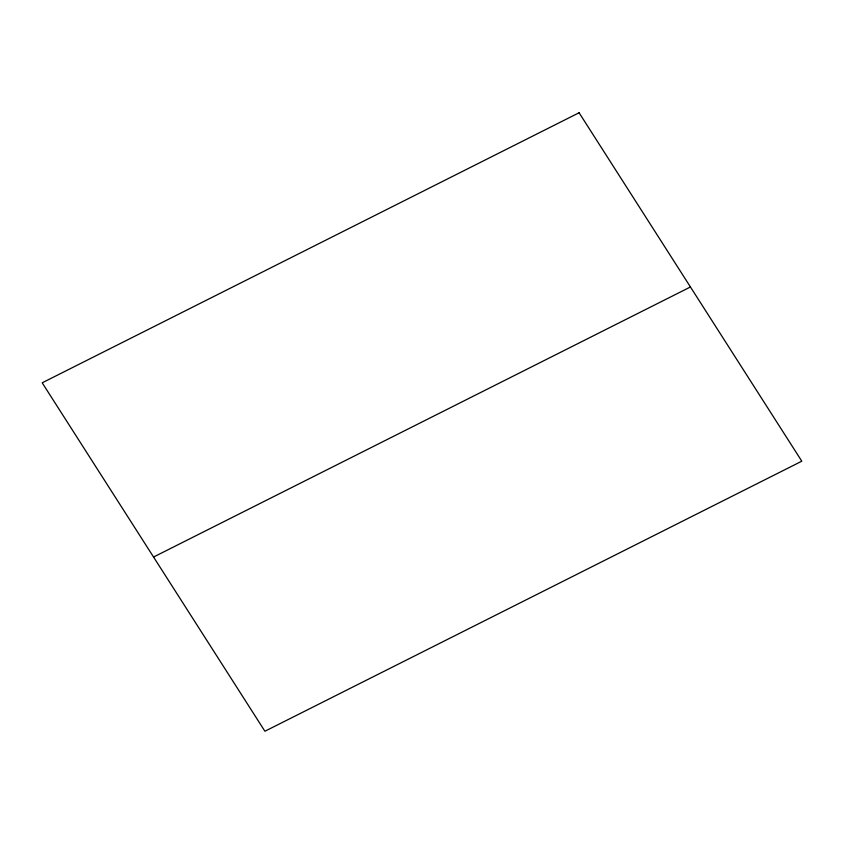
<?xml version="1.0" encoding="UTF-8"?>
<svg xmlns="http://www.w3.org/2000/svg" width="844" height="844" viewBox="0 0 844 844"><rect width="100%" height="100%" fill="white"/><g stroke="black" fill="none" stroke-linecap="round" stroke-linejoin="round"><path stroke-width="1.27" d="M153.555 557.029L690.445 286.971M579.089 112.758L42.2 382.807L264.91 731.242L801.8 461.193L579.089 112.758"/></g></svg>
